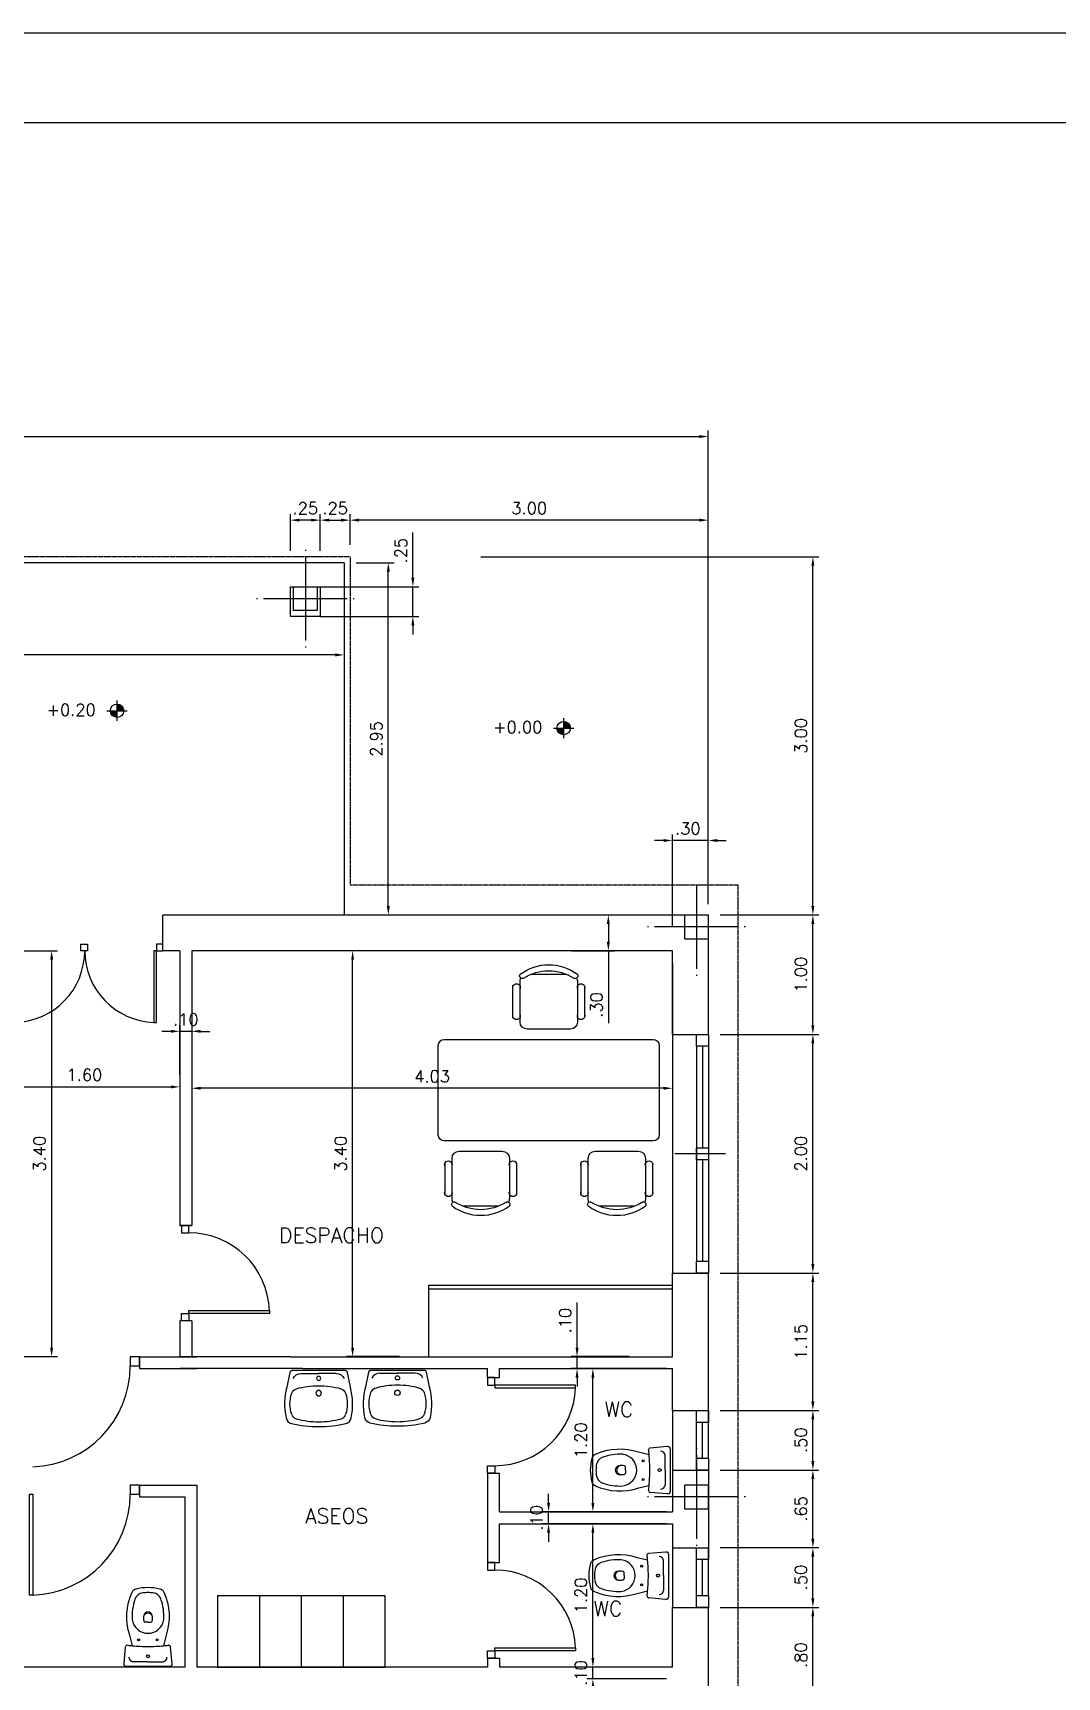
# Model space of a CAD drawing. Header units: millimetres. Extents: x -4290 to 40260, y -10034 to 21466.
# Drawn here: x 9408 to 17985, y 7693 to 21466 of the extents above; entities that cross this region are included whole.
import ezdxf
from ezdxf.enums import TextEntityAlignment as Align

# ---------------------------------------------------------------- set-up
doc = ezdxf.new("R2010")
doc.units = ezdxf.units.MM
for name, pattern in [('CYPELINEA', [0]), ('PUNTOS', [0.25, 0, -0.25]), ('TRAZOS', [19.05, 12.7, -6.35])]:
    doc.linetypes.add(name, pattern=pattern)
for name, color, linetype in [('015', 1, 'Continuous'), ('07', 6, 'Continuous'), ('CARPINTERIA', 1, 'Continuous'), ('COTAS', 6, 'Continuous'), ('CUBIERTA', 7, 'Continuous'), ('MOBI', 2, 'Continuous'), ('PILAR_EJES', 1, 'CYPELINEA'), ('PILAR_RECT', 2, 'CYPELINEA'), ('SANITARIOS', 1, 'Continuous'), ('TABIQUERIA', 4, 'Continuous'), ('TEXTOS', 2, 'Continuous')]:
    doc.layers.add(name, color=color, linetype=linetype)
doc.styles.add('NGG', font='romans.shx')
doc.styles.add('ROMANS', font='romans.shx')
doc.dimstyles.new('50', dxfattribs={"dimscale": 50, "dimtxt": 2, "dimasz": 1.5, "dimexe": 1, "dimexo": 2, "dimgap": 1, "dimtad": 1, "dimlfac": 0.001, "dimzin": 4, "dimdsep": 46, "dimtxsty": 'ROMANS', "dimcen": 2.5, "dimclrd": 1, "dimclre": 1, "dimclrt": 2, "dimadec": 0, "dimazin": 0, "dimtfac": 1, "dimtmove": 0, "dimatfit": 3, "dimfxl": 1, "dimtolj": 1, "dimtzin": 12, "dimarcsym": 0})

# ---------------------------------------------------------------- blocks, each defined once
blk = doc.blocks.new('*D34')
at = {"layer": 'COTAS', "color": 1, "lineweight": -2}
for p, q in [((15164, 8277), (15990, 8277)), ((15940, 7552), (15940, 8202)), ((15164, 7477), (15990, 7477))]:
    blk.add_line(p, q, dxfattribs=at)
at = {"layer": 'COTAS', "color": 1}
for points in [[(15927, 8202), (15952, 8202), (15940, 8277)], [(15927, 7552), (15952, 7552), (15940, 7477)]]:
    blk.add_solid(points, dxfattribs=at)
at = {"layer": 'Defpoints', "color": 0}
for p in [(15064, 8277), (15940, 8277), (15064, 7477)]:
    blk.add_point(p, dxfattribs=at)
at = {"layer": 'COTAS', "color": 2, "insert": (15840, 7877), "char_height": 100, "attachment_point": 5, "rotation": 90, "style": 'ROMANS'}
blk.add_mtext('\\A1;.80', dxfattribs=at)
blk = doc.blocks.new('*D35')
at = {"layer": 'COTAS', "color": 1, "lineweight": -2}
for p, q in [((15164, 8777), (15990, 8777)), ((15940, 8352), (15940, 8702)), ((15164, 8277), (15990, 8277))]:
    blk.add_line(p, q, dxfattribs=at)
at = {"layer": 'COTAS', "color": 1}
for points in [[(15927, 8702), (15952, 8702), (15940, 8777)], [(15927, 8352), (15952, 8352), (15940, 8277)]]:
    blk.add_solid(points, dxfattribs=at)
at = {"layer": 'Defpoints', "color": 0}
for p in [(15064, 8777), (15940, 8777), (15064, 8277)]:
    blk.add_point(p, dxfattribs=at)
at = {"layer": 'COTAS', "color": 2, "insert": (15840, 8527), "char_height": 100, "attachment_point": 5, "rotation": 90, "style": 'ROMANS'}
blk.add_mtext('\\A1;.50', dxfattribs=at)
blk = doc.blocks.new('*D36')
at = {"layer": 'COTAS', "color": 1, "lineweight": -2}
for p, q in [((15164, 9427), (15990, 9427)), ((15940, 8852), (15940, 9352)), ((15164, 8777), (15990, 8777))]:
    blk.add_line(p, q, dxfattribs=at)
at = {"layer": 'COTAS', "color": 1}
for points in [[(15927, 9352), (15952, 9352), (15940, 9427)], [(15927, 8852), (15952, 8852), (15940, 8777)]]:
    blk.add_solid(points, dxfattribs=at)
at = {"layer": 'Defpoints', "color": 0}
for p in [(15064, 9427), (15940, 9427), (15064, 8777)]:
    blk.add_point(p, dxfattribs=at)
at = {"layer": 'COTAS', "color": 2, "insert": (15840, 9102), "char_height": 100, "attachment_point": 5, "rotation": 90, "style": 'ROMANS'}
blk.add_mtext('\\A1;.65', dxfattribs=at)
blk = doc.blocks.new('*D37')
at = {"layer": 'COTAS', "color": 1, "lineweight": -2}
for p, q in [((15164, 9927), (15990, 9927)), ((15940, 9502), (15940, 9852)), ((15164, 9427), (15990, 9427))]:
    blk.add_line(p, q, dxfattribs=at)
at = {"layer": 'COTAS', "color": 1}
for points in [[(15927, 9852), (15952, 9852), (15940, 9927)], [(15927, 9502), (15952, 9502), (15940, 9427)]]:
    blk.add_solid(points, dxfattribs=at)
at = {"layer": 'Defpoints', "color": 0}
for p in [(15064, 9927), (15940, 9927), (15064, 9427)]:
    blk.add_point(p, dxfattribs=at)
at = {"layer": 'COTAS', "color": 2, "insert": (15840, 9677), "char_height": 100, "attachment_point": 5, "rotation": 90, "style": 'ROMANS'}
blk.add_mtext('\\A1;.50', dxfattribs=at)
blk = doc.blocks.new('*D38')
at = {"layer": 'COTAS', "color": 1, "lineweight": -2}
for p, q in [((15164, 11077), (15990, 11077)), ((15940, 10002), (15940, 11002)), ((15164, 9927), (15990, 9927))]:
    blk.add_line(p, q, dxfattribs=at)
at = {"layer": 'COTAS', "color": 1}
for points in [[(15927, 11002), (15952, 11002), (15940, 11077)], [(15927, 10002), (15952, 10002), (15940, 9927)]]:
    blk.add_solid(points, dxfattribs=at)
at = {"layer": 'Defpoints', "color": 0}
for p in [(15064, 11077), (15940, 11077), (15064, 9927)]:
    blk.add_point(p, dxfattribs=at)
at = {"layer": 'COTAS', "color": 2, "insert": (15840, 10502), "char_height": 100, "attachment_point": 5, "rotation": 90, "style": 'ROMANS'}
blk.add_mtext('\\A1;1.15', dxfattribs=at)
blk = doc.blocks.new('*D39')
at = {"layer": 'COTAS', "color": 1, "lineweight": -2}
for p, q in [((15164, 13077), (15990, 13077)), ((15940, 11152), (15940, 13002)), ((15164, 11077), (15990, 11077))]:
    blk.add_line(p, q, dxfattribs=at)
at = {"layer": 'COTAS', "color": 1}
for points in [[(15927, 13002), (15952, 13002), (15940, 13077)], [(15927, 11152), (15952, 11152), (15940, 11077)]]:
    blk.add_solid(points, dxfattribs=at)
at = {"layer": 'Defpoints', "color": 0}
for p in [(15064, 13077), (15940, 13077), (15064, 11077)]:
    blk.add_point(p, dxfattribs=at)
at = {"layer": 'COTAS', "color": 2, "insert": (15840, 12077), "char_height": 100, "attachment_point": 5, "rotation": 90, "style": 'ROMANS'}
blk.add_mtext('\\A1;2.00', dxfattribs=at)
blk = doc.blocks.new('*D44')
at = {"layer": 'COTAS', "color": 1, "lineweight": -2}
for p, q in [((13919, 14077), (14277, 14077)), ((14227, 14002), (14227, 13852)), ((13919, 13777), (14277, 13777)), ((14227, 13777), (14227, 13171))]:
    blk.add_line(p, q, dxfattribs=at)
at = {"layer": 'COTAS', "color": 1}
for points in [[(14214, 14002), (14239, 14002), (14227, 14077)], [(14214, 13852), (14239, 13852), (14227, 13777)]]:
    blk.add_solid(points, dxfattribs=at)
at = {"layer": 'Defpoints', "color": 0}
for p in [(13819, 14077), (14227, 14077), (13819, 13777)]:
    blk.add_point(p, dxfattribs=at)
at = {"layer": 'COTAS', "color": 2, "insert": (14127, 13323), "char_height": 100, "attachment_point": 5, "rotation": 90, "style": 'ROMANS'}
blk.add_mtext('\\A1;.30', dxfattribs=at)
blk = doc.blocks.new('*D65')
at = {"layer": 'COTAS', "color": 1, "lineweight": -2}
for p, q in [((14097, 7852), (14097, 7927)), ((14714, 7777), (14047, 7777)), ((14097, 7677), (14097, 7777)), ((14714, 7677), (14047, 7677)), ((14097, 7602), (14097, 7527))]:
    blk.add_line(p, q, dxfattribs=at)
at = {"layer": 'COTAS', "color": 1}
for points in [[(14085, 7852), (14110, 7852), (14097, 7777)], [(14085, 7602), (14110, 7602), (14097, 7677)]]:
    blk.add_solid(points, dxfattribs=at)
at = {"layer": 'Defpoints', "color": 0}
for p in [(14097, 7777), (14814, 7777), (14814, 7677)]:
    blk.add_point(p, dxfattribs=at)
at = {"layer": 'COTAS', "color": 2, "insert": (13997, 7727), "char_height": 100, "attachment_point": 5, "rotation": 90, "style": 'ROMANS'}
blk.add_mtext('\\A1;.10', dxfattribs=at)
blk = doc.blocks.new('*D66')
at = {"layer": 'COTAS', "color": 1, "lineweight": -2}
for p, q in [((14714, 8977), (14047, 8977)), ((14097, 7852), (14097, 8902)), ((14714, 7777), (14047, 7777))]:
    blk.add_line(p, q, dxfattribs=at)
at = {"layer": 'COTAS', "color": 1}
for points in [[(14085, 8902), (14110, 8902), (14097, 8977)], [(14085, 7852), (14110, 7852), (14097, 7777)]]:
    blk.add_solid(points, dxfattribs=at)
at = {"layer": 'Defpoints', "color": 0}
for p in [(14097, 8977), (14814, 8977), (14814, 7777)]:
    blk.add_point(p, dxfattribs=at)
at = {"layer": 'COTAS', "color": 2, "insert": (13997, 8377), "char_height": 100, "attachment_point": 5, "rotation": 90, "style": 'ROMANS'}
blk.add_mtext('\\A1;1.20', dxfattribs=at)
blk = doc.blocks.new('*D67')
at = {"layer": 'COTAS', "color": 1, "lineweight": -2}
for p, q in [((13726, 9152), (13726, 9227)), ((14714, 9077), (13676, 9077)), ((14714, 8977), (13676, 8977)), ((13726, 8977), (13726, 9077)), ((13726, 8902), (13726, 8827))]:
    blk.add_line(p, q, dxfattribs=at)
at = {"layer": 'COTAS', "color": 1}
for points in [[(13714, 9152), (13739, 9152), (13726, 9077)], [(13714, 8902), (13739, 8902), (13726, 8977)]]:
    blk.add_solid(points, dxfattribs=at)
at = {"layer": 'Defpoints', "color": 0}
for p in [(13726, 9077), (14814, 9077), (14814, 8977)]:
    blk.add_point(p, dxfattribs=at)
at = {"layer": 'COTAS', "color": 2, "insert": (13626, 9027), "char_height": 100, "attachment_point": 5, "rotation": 90, "style": 'ROMANS'}
blk.add_mtext('\\A1;.10', dxfattribs=at)
blk = doc.blocks.new('*D68')
at = {"layer": 'COTAS', "color": 1, "lineweight": -2}
for p, q in [((14714, 10277), (14047, 10277)), ((14097, 9152), (14097, 10202)), ((14714, 9077), (14047, 9077))]:
    blk.add_line(p, q, dxfattribs=at)
at = {"layer": 'COTAS', "color": 1}
for points in [[(14085, 10202), (14110, 10202), (14097, 10277)], [(14085, 9152), (14110, 9152), (14097, 9077)]]:
    blk.add_solid(points, dxfattribs=at)
at = {"layer": 'Defpoints', "color": 0}
for p in [(14097, 10277), (14814, 10277), (14814, 9077)]:
    blk.add_point(p, dxfattribs=at)
at = {"layer": 'COTAS', "color": 2, "insert": (13997, 9677), "char_height": 100, "attachment_point": 5, "rotation": 90, "style": 'ROMANS'}
blk.add_mtext('\\A1;1.20', dxfattribs=at)
blk = doc.blocks.new('*D69')
at = {"layer": 'COTAS', "color": 1, "lineweight": -2}
for p, q in [((13965, 10452), (13965, 10831)), ((14401, 10377), (13915, 10377)), ((13965, 10277), (13965, 10377)), ((14354, 10277), (13915, 10277)), ((13965, 10202), (13965, 10127))]:
    blk.add_line(p, q, dxfattribs=at)
at = {"layer": 'COTAS', "color": 1}
for points in [[(13952, 10452), (13977, 10452), (13965, 10377)], [(13952, 10202), (13977, 10202), (13965, 10277)]]:
    blk.add_solid(points, dxfattribs=at)
at = {"layer": 'Defpoints', "color": 0}
for p in [(13965, 10377), (14501, 10377), (14454, 10277)]:
    blk.add_point(p, dxfattribs=at)
at = {"layer": 'COTAS', "color": 2, "insert": (13865, 10679), "char_height": 100, "attachment_point": 5, "rotation": 90, "style": 'ROMANS'}
blk.add_mtext('\\A1;.10', dxfattribs=at)
blk = doc.blocks.new('*D70')
at = {"layer": 'COTAS', "color": 1, "lineweight": -2}
for p, q in [((12619, 13777), (12035, 13777)), ((12085, 10452), (12085, 13702)), ((12478, 10377), (12035, 10377))]:
    blk.add_line(p, q, dxfattribs=at)
at = {"layer": 'COTAS', "color": 1}
for points in [[(12073, 13702), (12098, 13702), (12085, 13777)], [(12073, 10452), (12098, 10452), (12085, 10377)]]:
    blk.add_solid(points, dxfattribs=at)
at = {"layer": 'Defpoints', "color": 0}
for p in [(12085, 13777), (12719, 13777), (12578, 10377)]:
    blk.add_point(p, dxfattribs=at)
at = {"layer": 'COTAS', "color": 2, "insert": (11985, 12077), "char_height": 100, "attachment_point": 5, "rotation": 90, "style": 'ROMANS'}
blk.add_mtext('\\A1;3.40', dxfattribs=at)
blk = doc.blocks.new('*D84')
at = {"layer": 'COTAS', "color": 1, "lineweight": -2}
for p, q in [((14764, 13977), (14764, 14751)), ((15064, 14168), (15064, 14751)), ((14689, 14701), (14614, 14701)), ((15064, 14701), (14764, 14701)), ((15139, 14701), (15214, 14701))]:
    blk.add_line(p, q, dxfattribs=at)
at = {"layer": 'COTAS', "color": 1}
for points in [[(14689, 14713), (14689, 14688), (14764, 14701)], [(15139, 14713), (15139, 14688), (15064, 14701)]]:
    blk.add_solid(points, dxfattribs=at)
at = {"layer": 'Defpoints', "color": 0}
for p in [(14764, 14701), (15064, 14068), (14764, 13877)]:
    blk.add_point(p, dxfattribs=at)
at = {"layer": 'COTAS', "color": 2, "insert": (14893, 14801), "char_height": 100, "attachment_point": 5, "style": 'ROMANS'}
blk.add_mtext('\\A1;.30', dxfattribs=at)
blk = doc.blocks.new('*D85')
at = {"layer": 'COTAS', "color": 1, "lineweight": -2}
for p, q in [((10738, 13577), (10738, 13052)), ((10563, 13102), (10488, 13102)), ((10638, 12737), (10638, 13152)), ((10738, 13102), (10638, 13102)), ((10813, 13102), (10888, 13102))]:
    blk.add_line(p, q, dxfattribs=at)
at = {"layer": 'COTAS', "color": 1}
for points in [[(10563, 13115), (10563, 13090), (10638, 13102)], [(10813, 13115), (10813, 13090), (10738, 13102)]]:
    blk.add_solid(points, dxfattribs=at)
at = {"layer": 'Defpoints', "color": 0}
for p in [(10738, 13677), (10638, 13102), (10638, 12637)]:
    blk.add_point(p, dxfattribs=at)
at = {"layer": 'COTAS', "color": 2, "insert": (10688, 13202), "char_height": 100, "attachment_point": 5, "style": 'ROMANS'}
blk.add_mtext('\\A1;.10', dxfattribs=at)
blk = doc.blocks.new('*D86')
at = {"layer": 'COTAS', "color": 1, "lineweight": -2}
for p, q in [((14764, 13677), (14764, 12575)), ((10738, 13577), (10738, 12575)), ((14689, 12625), (10813, 12625))]:
    blk.add_line(p, q, dxfattribs=at)
at = {"layer": 'COTAS', "color": 1}
for points in [[(10813, 12638), (10813, 12613), (10738, 12625)], [(14689, 12638), (14689, 12613), (14764, 12625)]]:
    blk.add_solid(points, dxfattribs=at)
at = {"layer": 'Defpoints', "color": 0}
for p in [(14764, 13777), (10738, 13677), (10738, 12625)]:
    blk.add_point(p, dxfattribs=at)
at = {"layer": 'COTAS', "color": 2, "insert": (12751, 12725), "char_height": 100, "attachment_point": 5, "style": 'ROMANS'}
blk.add_mtext('\\A1;4.03', dxfattribs=at)
blk = doc.blocks.new('*D91')
at = {"layer": 'COTAS', "color": 1, "lineweight": -2}
for p, q in [((12064, 17177), (12064, 17434)), ((14989, 17384), (12139, 17384)), ((15064, 17127), (15064, 17434))]:
    blk.add_line(p, q, dxfattribs=at)
at = {"layer": 'COTAS', "color": 1}
for points in [[(12139, 17397), (12139, 17372), (12064, 17384)], [(14989, 17397), (14989, 17372), (15064, 17384)]]:
    blk.add_solid(points, dxfattribs=at)
at = {"layer": 'Defpoints', "color": 0}
for p in [(12064, 17384), (12064, 17077), (15064, 17027)]:
    blk.add_point(p, dxfattribs=at)
at = {"layer": 'COTAS', "color": 2, "insert": (13564, 17484), "char_height": 100, "attachment_point": 5, "style": 'ROMANS'}
blk.add_mtext('\\A1;3.00', dxfattribs=at)
blk = doc.blocks.new('*D92')
at = {"layer": 'COTAS', "color": 1, "lineweight": -2}
for p, q in [((11564, 17127), (11564, 17434)), ((11739, 17384), (11639, 17384)), ((11814, 17127), (11814, 17434))]:
    blk.add_line(p, q, dxfattribs=at)
at = {"layer": 'COTAS', "color": 1}
for points in [[(11639, 17397), (11639, 17372), (11564, 17384)], [(11739, 17397), (11739, 17372), (11814, 17384)]]:
    blk.add_solid(points, dxfattribs=at)
at = {"layer": 'Defpoints', "color": 0}
for p in [(11564, 17384), (11564, 17027), (11814, 17027)]:
    blk.add_point(p, dxfattribs=at)
at = {"layer": 'COTAS', "color": 2, "insert": (11689, 17484), "char_height": 100, "attachment_point": 5, "style": 'ROMANS'}
blk.add_mtext('\\A1;.25', dxfattribs=at)
blk = doc.blocks.new('012114')
for p, q in [((0, -0.041), (-0.126, -0.041)), ((0, -0.041), (0.126, -0.041)), ((0, -0.372), (-0.025, -0.372)), ((0, -0.372), (0.025, -0.372))]:
    blk.add_line(p, q)
blk.add_lwpolyline([(0.17, -0.179, 0.006856), (0.131, -0.175), (0.152, -0.264, -0.190618), (0.133, -0.625, -0.225225), (0.1, -0.652, -0.063558), (0, -0.665, -0.063558), (-0.1, -0.652, -0.225225), (-0.133, -0.625, -0.190618), (-0.152, -0.264), (-0.131, -0.175, 0.006856), (-0.17, -0.179, -0.425204), (-0.187, -0.165), (-0.2, -0.024, -0.440217), (-0.179, 0), (0, 0), (0.179, 0, -0.440217), (0.2, -0.024), (0.187, -0.165)], format="xyb")
for centre, radius in [((0, -0.087), 0.0125), ((-0.078, -0.225), 0.008), ((0.078, -0.225), 0.008)]:
    blk.add_circle(centre, radius)
for centre, radius, start, end in [((-0.122, -0.078), 0.0372, 96.0407, 181.7016), ((0.122, -0.078), 0.0372, 358.2984, 83.9593), ((0, -1.582), 1.413, 90, 95.3323), ((0, -1.582), 1.413, 84.6677, 90), ((0.172, -0.164), 0.015, 263.0963, 355.2379), ((0.314, -0.419), 0.447, 176.9791, 198.8669), ((0, -0.412), 0.133, 6.8934, 173.1066), ((0.087, -0.406), 0.125, 168.5881, 191.4119), ((-0.025, -0.382), 0.01, 90, 180), ((0.025, -0.382), 0.01, 0, 90), ((-0.087, -0.406), 0.125, 348.5881, 11.4119), ((-0.314, -0.419), 0.447, 341.1331, 3.0209), ((0, -0.408), 0.0386, 195.7788, 344.2212), ((0, -0.422), 0.0366, 195.2314, 344.7686), ((-0.033, -0.538), 0.08, 198.8669, 263.0722), ((0, -0.268), 0.352, 263.0722, 270), ((0, -0.268), 0.352, 270, 276.9278), ((0.033, -0.538), 0.08, 276.9278, 341.1331)]:
    blk.add_arc(centre, radius, start, end)
blk = doc.blocks.new('012102')
for p in [(-0.148, -0.025), (0.148, -0.025)]:
    blk.add_line(p, (0, -0.025))
blk.add_lwpolyline([(0.221, 0, -0.356176), (0.241, -0.016), (0.266, -0.14, -0.119815), (0.273, -0.396, -0.294219), (0.228, -0.444, -0.064372), (0, -0.47, -0.064372), (-0.228, -0.444, -0.294219), (-0.273, -0.396, -0.119815), (-0.266, -0.14), (-0.241, -0.016, -0.356176), (-0.221, 0), (0, 0)], format="xyb", close=True)
at = {"linetype": 'PUNTOS'}
for centre in [(-0.1, -0.065), (0.1, -0.065)]:
    blk.add_circle(centre, 0.015, dxfattribs=at)
for centre, radius in [((0, -0.065), 0.0175), ((0, -0.19), 0.023)]:
    blk.add_circle(centre, radius)
for centre, radius, start, end in [((-0.151, -0.092), 0.067, 87.0352, 159.0483), ((-0.007, -0.761), 0.634, 89.3416, 106.3491), ((0.007, -0.761), 0.634, 73.6509, 90.6584), ((0.151, -0.092), 0.067, 20.9517, 92.9648), ((0.04, -0.279), 0.28, 161.6517, 198.3483), ((-0.169, -0.21), 0.06, 106.3491, 161.6517), ((0.169, -0.21), 0.06, 18.3483, 73.6509), ((-0.04, -0.279), 0.28, 341.6517, 18.3483), ((-0.169, -0.349), 0.06, 198.3483, 253.6509), ((-0.007, 0.202), 0.634, 253.6509, 270.6584), ((0.007, 0.202), 0.634, 269.3416, 286.3491), ((0.169, -0.349), 0.06, 286.3491, 341.6517)]:
    blk.add_arc(centre, radius, start, end)
blk = doc.blocks.new('*D93')
at = {"layer": 'COTAS', "color": 1, "lineweight": -2}
for p, q in [((13159, 17077), (15990, 17077)), ((15940, 14152), (15940, 17002)), ((15164, 14077), (15990, 14077))]:
    blk.add_line(p, q, dxfattribs=at)
at = {"layer": 'COTAS', "color": 1}
for points in [[(15927, 17002), (15952, 17002), (15940, 17077)], [(15927, 14152), (15952, 14152), (15940, 14077)]]:
    blk.add_solid(points, dxfattribs=at)
at = {"layer": 'Defpoints', "color": 0}
for p in [(13059, 17077), (15940, 17077), (15064, 14077)]:
    blk.add_point(p, dxfattribs=at)
at = {"layer": 'COTAS', "color": 2, "insert": (15840, 15577), "char_height": 100, "attachment_point": 5, "rotation": 90, "style": 'ROMANS'}
blk.add_mtext('\\A1;3.00', dxfattribs=at)
blk = doc.blocks.new('*D94')
at = {"layer": 'COTAS', "color": 1, "lineweight": -2}
for p, q in [((12590, 16902), (12590, 17281)), ((11814, 16827), (12640, 16827)), ((12590, 16577), (12590, 16827)), ((11814, 16577), (12640, 16577)), ((12590, 16502), (12590, 16427))]:
    blk.add_line(p, q, dxfattribs=at)
at = {"layer": 'COTAS', "color": 1}
for points in [[(12577, 16902), (12602, 16902), (12590, 16827)], [(12577, 16502), (12602, 16502), (12590, 16577)]]:
    blk.add_solid(points, dxfattribs=at)
at = {"layer": 'Defpoints', "color": 0}
for p in [(11714, 16827), (12590, 16827), (11714, 16577)]:
    blk.add_point(p, dxfattribs=at)
at = {"layer": 'COTAS', "color": 2, "insert": (12490, 17129), "char_height": 100, "attachment_point": 5, "rotation": 90, "style": 'ROMANS'}
blk.add_mtext('\\A1;.25', dxfattribs=at)
blk = doc.blocks.new('*D97')
at = {"layer": 'COTAS', "color": 1}
for p, q in [((15164, 14077), (15990, 14077)), ((15940, 13152), (15940, 14002))]:
    blk.add_line(p, q, dxfattribs=at)
for points in [[(15927, 14002), (15952, 14002), (15940, 14077)], [(15927, 13152), (15952, 13152), (15940, 13077)]]:
    blk.add_solid(points, dxfattribs=at)
at = {"layer": 'Defpoints', "color": 0}
for p in [(15064, 14077), (15940, 14077), (15064, 13077)]:
    blk.add_point(p, dxfattribs=at)
at = {"layer": 'COTAS', "color": 2, "insert": (15840, 13577), "char_height": 100, "attachment_point": 5, "rotation": 90, "style": 'ROMANS'}
blk.add_mtext('\\A1;1.00', dxfattribs=at)
blk = doc.blocks.new('*D98')
at = {"layer": 'COTAS', "color": 1, "lineweight": -2}
for p, q in [((2814, 16927), (2814, 18135)), ((2889, 18085), (14989, 18085)), ((15064, 14177), (15064, 18135))]:
    blk.add_line(p, q, dxfattribs=at)
at = {"layer": 'COTAS', "color": 1}
for points in [[(2889, 18097), (2889, 18072), (2814, 18085)], [(14989, 18097), (14989, 18072), (15064, 18085)]]:
    blk.add_solid(points, dxfattribs=at)
at = {"layer": 'Defpoints', "color": 0}
for p in [(15064, 18085), (2814, 16827), (15064, 14077)]:
    blk.add_point(p, dxfattribs=at)
at = {"layer": 'COTAS', "color": 2, "insert": (8939, 18185), "char_height": 100, "attachment_point": 5, "style": 'ROMANS'}
blk.add_mtext('\\A1;12.25', dxfattribs=at)
blk = doc.blocks.new('*D99')
at = {"layer": 'COTAS', "color": 1}
for p, q in [((10638, 13577), (10638, 12587)), ((9114, 12637), (10563, 12637))]:
    blk.add_line(p, q, dxfattribs=at)
for points in [[(9114, 12649), (9114, 12624), (9039, 12637)], [(10563, 12649), (10563, 12624), (10638, 12637)]]:
    blk.add_solid(points, dxfattribs=at)
at = {"layer": 'Defpoints', "color": 0}
for p in [(9039, 13777), (10638, 13677), (10638, 12637)]:
    blk.add_point(p, dxfattribs=at)
at = {"layer": 'COTAS', "color": 2, "insert": (9839, 12737), "char_height": 100, "attachment_point": 5, "style": 'ROMANS'}
blk.add_mtext('\\A1;1.60', dxfattribs=at)
blk = doc.blocks.new('*D100')
at = {"layer": 'COTAS', "color": 1, "lineweight": -2}
for p, q in [((12114, 17027), (12434, 17027)), ((12384, 14152), (12384, 16952)), ((12114, 14077), (12434, 14077))]:
    blk.add_line(p, q, dxfattribs=at)
at = {"layer": 'COTAS', "color": 1}
for points in [[(12372, 16952), (12397, 16952), (12384, 17027)], [(12372, 14152), (12397, 14152), (12384, 14077)]]:
    blk.add_solid(points, dxfattribs=at)
at = {"layer": 'Defpoints', "color": 0}
for p in [(12014, 17027), (12384, 17027), (12014, 14077)]:
    blk.add_point(p, dxfattribs=at)
at = {"layer": 'COTAS', "color": 2, "insert": (12284, 15552), "char_height": 100, "attachment_point": 5, "rotation": 90, "style": 'ROMANS'}
blk.add_mtext('\\A1;2.95', dxfattribs=at)
blk = doc.blocks.new('*D101')
at = {"layer": 'COTAS', "color": 1, "lineweight": -2}
for p, q in [((12014, 16927), (12014, 16205)), ((6314, 16727), (6314, 16205)), ((11939, 16255), (6389, 16255))]:
    blk.add_line(p, q, dxfattribs=at)
at = {"layer": 'COTAS', "color": 1}
for points in [[(6389, 16268), (6389, 16243), (6314, 16255)], [(11939, 16268), (11939, 16243), (12014, 16255)]]:
    blk.add_solid(points, dxfattribs=at)
at = {"layer": 'Defpoints', "color": 0}
for p in [(12014, 17027), (6314, 16827), (6314, 16255)]:
    blk.add_point(p, dxfattribs=at)
at = {"layer": 'COTAS', "color": 2, "insert": (9164, 16355), "char_height": 100, "attachment_point": 5, "style": 'ROMANS'}
blk.add_mtext('\\A1;5.70', dxfattribs=at)
blk = doc.blocks.new('M3S')
at = {"color": 2}
for p, q in [((14.9, -8), (-14.9, -8)), ((-30.1, -43.8), (-30.1, -18.2)), ((-24, -14), (-24, -48)), ((24, -48), (24, -14)), ((30, -43.8), (30, -18.2)), ((-18, -54), (18, -54)), ((-81, -162.2), (-81, -196.2)), ((-39, -156.2), (-75, -156.2)), ((-33, -196.2), (-33, -162.2)), ((33, -162.2), (33, -196.2)), ((75, -156.2), (39, -156.2)), ((81, -196.2), (81, -162.2)), ((-87, -166.5), (-87, -192)), ((-26.9, -166.5), (-26.9, -192)), ((27, -166.5), (27, -192)), ((87.1, -166.5), (87.1, -192)), ((-71.9, -202.2), (-42.1, -202.2)), ((42.1, -202.2), (71.9, -202.2))]:
    blk.add_line(p, q, dxfattribs=at)
for centre, radius, start, end in [((0, -40), 40, 53.1301, 126.8699), ((-22.2, -9.3), 2.19, 143.3099, 302.0274), ((-18, -14), 6, 152.4156, 180), ((0, -44.4), 39.3, 57.5758, 122.4242), ((22.2, -9.3), 2.19, 237.9726, 36.6901), ((18, -14), 6, 0, 27.5844), ((-27.1, -19.1), 3.12, 343.7398, 196.2602), ((27, -19.1), 3.12, 343.7398, 196.2602), ((-27.1, -42.9), 3.12, 163.7398, 16.2602), ((-18, -48), 6, 180, 270), ((18, -48), 6, 270, 360), ((27, -42.9), 3.12, 163.7398, 16.2602), ((-84, -167.4), 3.12, 343.7398, 196.2602), ((-75, -162.2), 6, 90, 180), ((-39, -162.2), 6, 0, 90), ((-29.9, -167.4), 3.12, 343.7398, 196.2602), ((30, -167.4), 3.12, 343.7398, 196.2602), ((39, -162.2), 6, 90, 180), ((75, -162.2), 6, 0, 90), ((84.1, -167.4), 3.12, 343.7398, 196.2602), ((-84, -191.1), 3.12, 163.7398, 16.2602), ((-29.9, -191.1), 3.12, 163.7398, 16.2602), ((30, -191.1), 3.12, 163.7398, 16.2602), ((84.1, -191.1), 3.12, 163.7398, 16.2602), ((-79.2, -200.9), 2.19, 57.9726, 216.6901), ((-75, -196.2), 6, 180, 207.5844), ((-57, -170.2), 40, 233.1301, 306.8699), ((-57, -165.9), 39.3, 237.5758, 302.4242), ((-34.7, -200.9), 2.19, 323.3099, 122.0274), ((-39, -196.2), 6, 332.4156, 0), ((34.7, -200.9), 2.19, 57.9726, 216.6901), ((39, -196.2), 6, 180, 207.5844), ((57, -170.2), 40, 233.1301, 306.8699), ((57, -165.9), 39.3, 237.5758, 302.4242), ((79.2, -200.9), 2.19, 323.3099, 122.0274), ((75, -196.2), 6, 332.4156, 0)]:
    blk.add_arc(centre, radius, start, end, dxfattribs=at)
at = {"layer": 'MOBI', "color": 2}
for p, q in [((-92.5, -67.6), (-92.5, -142.6)), ((87.5, -62.6), (-87.5, -62.6)), ((92.5, -142.6), (92.5, -67.6)), ((-87.5, -147.6), (87.5, -147.6))]:
    blk.add_line(p, q, dxfattribs=at)
for centre, start, end in [((-87.5, -67.6), 90, 180), ((87.5, -67.6), 0, 90), ((-87.5, -142.6), 180, 270), ((87.5, -142.6), 270, 0)]:
    blk.add_arc(centre, 5, start, end, dxfattribs=at)
blk = doc.blocks.new('*D115')
at = {"layer": 'COTAS', "color": 1, "lineweight": -2}
for p, q in [((11814, 17127), (11814, 17434)), ((11889, 17384), (11989, 17384)), ((12064, 17177), (12064, 17434))]:
    blk.add_line(p, q, dxfattribs=at)
at = {"layer": 'COTAS', "color": 1}
for points in [[(11889, 17397), (11889, 17372), (11814, 17384)], [(11989, 17397), (11989, 17372), (12064, 17384)]]:
    blk.add_solid(points, dxfattribs=at)
at = {"layer": 'Defpoints', "color": 0}
for p in [(12064, 17384), (11814, 17027), (12064, 17077)]:
    blk.add_point(p, dxfattribs=at)
at = {"layer": 'COTAS', "color": 2, "insert": (11939, 17484), "char_height": 100, "attachment_point": 5, "style": 'ROMANS'}
blk.add_mtext('\\A1;.25', dxfattribs=at)
blk = doc.blocks.new('*D131')
at = {"layer": 'COTAS', "color": 1, "lineweight": -2}
for p, q in [((9139, 13777), (9614, 13777)), ((9564, 13702), (9564, 10452)), ((9139, 10377), (9614, 10377))]:
    blk.add_line(p, q, dxfattribs=at)
at = {"layer": 'COTAS', "color": 1}
for points in [[(9552, 13702), (9577, 13702), (9564, 13777)], [(9552, 10452), (9577, 10452), (9564, 10377)]]:
    blk.add_solid(points, dxfattribs=at)
at = {"layer": 'Defpoints', "color": 0}
for p in [(9039, 13777), (9039, 10377), (9564, 10377)]:
    blk.add_point(p, dxfattribs=at)
at = {"layer": 'COTAS', "color": 2, "insert": (9464, 12077), "char_height": 100, "attachment_point": 5, "rotation": 90, "style": 'ROMANS'}
blk.add_mtext('\\A1;3.40', dxfattribs=at)
blk = doc.blocks.new('A2h')
at = {"layer": '015'}
blk.add_lwpolyline([(-594, 0), (-594, 420), (0, 420), (0, 0)], close=True, dxfattribs=at)
at = {"layer": '07'}
blk.add_lwpolyline([(-569, 10), (-569, 410), (-10, 410), (-10, 10)], close=True, dxfattribs=at)

msp = doc.modelspace()

# ---------------------------------------------------------------- hatches: boundary and pattern name
at = {"layer": 'COTAS'}
h = msp.add_hatch(color=256, dxfattribs=at)
h.paths.add_polyline_path([(10056.267, 15787.848), (10112.517, 15787.848), (10112.517, 15731.598, -0.414213562)])
h.paths.add_polyline_path([(10168.767, 15787.848), (10112.517, 15787.848), (10112.517, 15844.098, -0.414213562)])
h = msp.add_hatch(color=256, dxfattribs=at)
h.paths.add_polyline_path([(13796.614, 15642.192), (13852.864, 15642.192), (13852.864, 15585.942, -0.414213562)])
h.paths.add_polyline_path([(13909.114, 15642.192), (13852.864, 15642.192), (13852.864, 15698.442, -0.414213562)])

# ---------------------------------------------------------------- linework, layer by layer
at = {"layer": 'CARPINTERIA'}
for p, q in [((14764.353, 13076.527), (14764.353, 11076.527)), ((14964.353, 12976.527), (14964.353, 11176.527)), ((15014.353, 12976.527), (15014.353, 12126.527)), ((15064.353, 12976.527), (15064.353, 11176.527)), ((15209.346, 12076.527), (14783.515, 12076.527)), ((15014.353, 12026.527), (15014.353, 11176.527)), ((14764.353, 9926.527), (14764.353, 9426.527)), ((14964.353, 9526.527), (14964.353, 9926.527)), ((15064.353, 9526.527), (15064.353, 9926.527)), ((15014.353, 9526.527), (15014.353, 9826.527)), ((14764.353, 8776.527), (14764.353, 8276.527)), ((14964.353, 8376.527), (14964.353, 8776.527)), ((15064.353, 8376.527), (15064.353, 8776.527)), ((15014.353, 8376.527), (15014.353, 8676.527)), ((10954.663, 8376.527), (10954.663, 7776.527)), ((10954.663, 8376.527), (12354.663, 8376.527)), ((11304.663, 8376.527), (11304.663, 7776.527)), ((11654.663, 8376.527), (11654.663, 7776.527)), ((12004.663, 8376.527), (12004.663, 7776.527)), ((12354.663, 8376.527), (12354.663, 7776.527)), ((10954.663, 7776.527), (12354.663, 7776.527))]:
    msp.add_line(p, q, dxfattribs=at)
for points in [[(9808.663, 13776.527), (9808.663, 13831.79), (9863.926, 13831.79), (9863.926, 13776.527)], [(10441.586, 13776.527), (10420.656, 13776.527), (10420.656, 13176.527), (10441.586, 13176.527)], [(10496.849, 13776.527), (10496.849, 13831.79), (10441.586, 13831.79), (10441.586, 13776.527)], [(15064.353, 13076.527), (15064.353, 12976.527), (14964.353, 12976.527), (14964.353, 13076.527)], [(15064.353, 12126.527), (15064.353, 12026.527), (14964.353, 12026.527), (14964.353, 12126.527)], [(10713.335, 11476.527), (10651.113, 11476.527), (10651.113, 11414.305), (10713.335, 11414.305)], [(15064.353, 11176.527), (15064.353, 11076.527), (14964.353, 11076.527), (14964.353, 11176.527)], [(10713.335, 10738.749), (10713.335, 10762.315), (11388.891, 10762.315), (11388.891, 10738.749)], [(10713.335, 10676.527), (10651.113, 10676.527), (10651.113, 10738.749), (10713.335, 10738.749)], [(10300.303, 10298.749), (10300.303, 10376.527), (10222.525, 10376.527), (10222.525, 10298.749)], [(13276.575, 10201.527), (13214.353, 10201.527), (13214.353, 10139.305), (13276.575, 10139.305)], [(13276.575, 10139.305), (13276.575, 10115.739), (13952.131, 10115.739), (13952.131, 10139.305)], [(14964.353, 9826.527), (14964.353, 9926.527), (15064.353, 9926.527), (15064.353, 9826.527)], [(14964.353, 9426.527), (14964.353, 9526.527), (15064.353, 9526.527), (15064.353, 9426.527)], [(13276.575, 9401.527), (13214.353, 9401.527), (13214.353, 9463.749), (13276.575, 9463.749)], [(10300.303, 9223.749), (10300.303, 9301.527), (10222.525, 9301.527), (10222.525, 9223.749)], [(9378.081, 9223.749), (9407.538, 9223.749), (9407.538, 8379.305), (9378.081, 8379.305)], [(14964.353, 8676.527), (14964.353, 8776.527), (15064.353, 8776.527), (15064.353, 8676.527)], [(13276.575, 8651.527), (13214.353, 8651.527), (13214.353, 8589.305), (13276.575, 8589.305)], [(14964.353, 8276.527), (14964.353, 8376.527), (15064.353, 8376.527), (15064.353, 8276.527)], [(13276.575, 7851.527), (13214.353, 7851.527), (13214.353, 7913.749), (13276.575, 7913.749)], [(13276.575, 7913.749), (13276.575, 7937.315), (13952.131, 7937.315), (13952.131, 7913.749)]]:
    msp.add_lwpolyline(points, close=True, dxfattribs=at)
for centre, radius, start, end in [((9241.586, 13776.527), 600, 271.9990956, 0), ((10441.586, 13776.527), 600, 180, 268.0009044), ((10713.335, 10738.749), 675.556, 1.9990956, 90), ((9378.081, 10298.749), 844.444, 271.9990956, 0), ((13276.575, 10139.305), 675.556, 270, 358.0009044), ((9378.081, 9223.749), 844.444, 271.9990956, 0), ((13276.575, 7913.749), 675.556, 1.9990956, 90)]:
    msp.add_arc(centre, radius, start, end, dxfattribs=at)
at = {"layer": 'COTAS'}
for p, q in [((10112.517, 15703.473), (10112.517, 15872.223)), ((10028.142, 15787.848), (10196.892, 15787.848)), ((13852.864, 15557.817), (13852.864, 15726.567)), ((13768.489, 15642.192), (13937.239, 15642.192))]:
    msp.add_line(p, q, dxfattribs=at)
for centre in [(10112.517, 15787.848), (13852.864, 15642.192)]:
    msp.add_circle(centre, 56.25, dxfattribs=at)
at = {"layer": 'CUBIERTA', "linetype": 'TRAZOS', "ltscale": 0.5}
for p, q in [((12064.353, 17076.527), (2564.353, 17076.527)), ((12064.353, 17076.527), (12064.353, 14326.527)), ((15314.353, 14326.527), (12064.353, 14326.527)), ((15314.353, -673.473), (15314.353, 14326.527))]:
    msp.add_line(p, q, dxfattribs=at)
at = {"layer": 'MOBI'}
for p, q in [((12724.217, 10976.527), (14764.353, 10976.527)), ((12724.217, 10376.527), (12724.217, 10976.527)), ((12724.217, 10946.527), (14764.353, 10946.527))]:
    msp.add_line(p, q, dxfattribs=at)
at = {"layer": 'PILAR_EJES'}
for p, q in [((11689.353, 17136.527), (11689.353, 17126.527)), ((11689.353, 17076.527), (11689.353, 16376.527)), ((11279.353, 16726.527), (11289.353, 16726.527)), ((11339.353, 16726.527), (12039.353, 16726.527)), ((12089.353, 16726.527), (12099.353, 16726.527)), ((11689.353, 16326.527), (11689.353, 16316.527)), ((14964.353, 14326.527), (14964.353, 13626.527)), ((14564.353, 13976.527), (14554.353, 13976.527)), ((15314.353, 13976.527), (14614.353, 13976.527)), ((15374.353, 13976.527), (15364.353, 13976.527)), ((14964.353, 13576.527), (14964.353, 13566.527)), ((14964.353, 9611.527), (14964.353, 9601.527)), ((14964.353, 9551.527), (14964.353, 8851.527)), ((14564.353, 9201.527), (14554.353, 9201.527)), ((15314.353, 9201.527), (14614.353, 9201.527)), ((15374.353, 9201.527), (15364.353, 9201.527)), ((14964.353, 8801.527), (14964.353, 8791.527))]:
    msp.add_line(p, q, dxfattribs=at)
at = {"layer": 'PILAR_RECT'}
for p, q in [((11589.353, 16826.527), (11789.353, 16826.527)), ((11589.353, 16626.527), (11589.353, 16826.527)), ((11789.353, 16826.527), (11789.353, 16626.527)), ((11789.353, 16626.527), (11589.353, 16626.527)), ((14864.353, 14076.527), (14864.353, 13876.527)), ((15064.353, 14076.527), (14864.353, 14076.527)), ((15064.353, 13876.527), (15064.353, 14076.527)), ((14864.353, 13876.527), (15064.353, 13876.527)), ((15064.353, 9301.527), (14864.353, 9301.527)), ((14864.353, 9301.527), (14864.353, 9101.527)), ((15064.353, 9101.527), (15064.353, 9301.527)), ((14864.353, 9101.527), (15064.353, 9101.527))]:
    msp.add_line(p, q, dxfattribs=at)
at = {"layer": 'TABIQUERIA'}
for p, q in [((12014.353, 17026.527), (6339.353, 17026.527)), ((12014.353, 17026.527), (12014.353, 14076.527)), ((15064.353, 14076.527), (10496.849, 14076.527)), ((15064.353, 13076.527), (15064.353, 14076.527)), ((10637.704, 13776.527), (10496.849, 13776.527)), ((10637.704, 13776.527), (10637.704, 11476.527)), ((10737.704, 13776.527), (10737.704, 11476.527)), ((14764.353, 13776.527), (10737.704, 13776.527)), ((14764.353, 13076.527), (14764.353, 13776.527)), ((14764.353, 13076.527), (15064.353, 13076.527)), ((10737.704, 11476.527), (10637.704, 11476.527)), ((10637.704, 11476.527), (10737.704, 11476.527)), ((14764.353, 11076.527), (15064.353, 11076.527)), ((14764.353, 10376.527), (14764.353, 11076.527)), ((15064.353, 9926.527), (15064.353, 11076.527)), ((10737.704, 10676.527), (10637.704, 10676.527)), ((10637.704, 10676.527), (10637.704, 10376.527)), ((10737.704, 10676.527), (10737.704, 10376.527)), ((10300.303, 10376.527), (10780.84, 10376.527)), ((11564.353, 10376.527), (10637.704, 10376.527)), ((11564.353, 10376.527), (14764.353, 10376.527)), ((10300.303, 10276.527), (10780.84, 10276.527)), ((11664.353, 10276.527), (10637.704, 10276.527)), ((11664.353, 10276.527), (13214.353, 10276.527)), ((13214.353, 10201.527), (13214.353, 10276.527)), ((13214.353, 10201.527), (13314.353, 10201.527)), ((13314.353, 10201.527), (13314.353, 10276.527)), ((13314.353, 10276.527), (14764.353, 10276.527)), ((14764.353, 9926.527), (14764.353, 10276.527)), ((14764.353, 9926.527), (15064.353, 9926.527)), ((13214.353, 9401.527), (13314.353, 9401.527)), ((13214.353, 9401.527), (13214.353, 8976.527)), ((13314.353, 9076.527), (13314.353, 9401.527)), ((14764.353, 9426.527), (15064.353, 9426.527)), ((14764.353, 9426.527), (14764.353, 9076.527)), ((15064.353, 9426.527), (15064.353, 8776.527)), ((10300.303, 9301.527), (10780.84, 9301.527)), ((10780.84, 9301.527), (10780.84, 7776.527)), ((10300.303, 9201.527), (10680.84, 9201.527)), ((10680.84, 9201.527), (10680.84, 7776.527)), ((13214.353, 8976.527), (13214.353, 8651.527)), ((13314.353, 9076.527), (14764.353, 9076.527)), ((13314.353, 8651.527), (13314.353, 8976.527)), ((13314.353, 8976.527), (14764.353, 8976.527)), ((14764.353, 8976.527), (14764.353, 8776.527)), ((14764.353, 8776.527), (15064.353, 8776.527)), ((13214.353, 8651.527), (13314.353, 8651.527)), ((14764.353, 8276.527), (15064.353, 8276.527)), ((14764.353, 7776.527), (14764.353, 8276.527)), ((15064.353, 7476.527), (15064.353, 8276.527)), ((13214.353, 7851.527), (13314.353, 7851.527)), ((13214.353, 7851.527), (13214.353, 7776.527)), ((13314.353, 7851.527), (13314.353, 7776.527)), ((10264.353, 7776.527), (9039.353, 7776.527)), ((10680.84, 7776.527), (10264.353, 7776.527)), ((13214.353, 7776.527), (10780.84, 7776.527)), ((14764.353, 7776.527), (13314.353, 7776.527))]:
    msp.add_line(p, q, dxfattribs=at)
msp.add_lwpolyline([(11564.353, 16576.527), (11564.353, 16826.527), (11814.353, 16826.527), (11814.353, 16576.527)], close=True, dxfattribs=at)
for points in [[(10496.849, 13776.527), (10496.849, 14076.527)], [(10300.303, 10376.527), (10300.303, 10276.527)], [(10300.303, 9301.527), (10300.303, 9201.527)]]:
    msp.add_lwpolyline(points, dxfattribs=at)

# ---------------------------------------------------------------- block references
at = {"color": 3, "linetype": 'Continuous', "xscale": 75.00000000028025, "yscale": 74.99999999891601, "zscale": 75.0000000000074}
msp.add_blockref('A2h', (40260.12, -10034.103), dxfattribs=at)
at = {"layer": 'MOBI', "xscale": -10, "yscale": 10, "zscale": 10, "rotation": 359.9999999999998}
msp.add_blockref('M3S', (13727.788, 13660.111), dxfattribs=at)
at = {"layer": 'SANITARIOS', "yscale": 1000, "zscale": 1000}
for p, xscale in [((11800.734, 10261.038), -1000), ((12460.752, 10264.253), 1000)]:
    msp.add_blockref('012102', p, dxfattribs=dict(at, xscale=xscale))
at = {"layer": 'SANITARIOS', "xscale": 1000, "yscale": 1000, "zscale": 1000}
for p, rotation in [((14743.404, 9426.527), 270), ((14730.883, 8543.129), 270), ((10371.344, 7780.484), 180)]:
    msp.add_blockref('012114', p, dxfattribs=dict(at, rotation=rotation))

# ---------------------------------------------------------------- texts
at = {"layer": 'COTAS', "color": 1, "char_height": 100, "width": 500, "attachment_point": 3, "style": 'ROMANS'}
for s, insert in [('+0.20', (9934.206, 15845.928)), ('+0.00', (13674.553, 15700.272))]:
    msp.add_mtext(s, dxfattribs=dict(at, insert=insert))
at = {"layer": 'TEXTOS', "style": 'NGG'}
msp.add_text('ASEOS', height=125, dxfattribs=at).set_placement((11951.838, 8980.302), align=Align.CENTER)
at = {"layer": 'TEXTOS', "char_height": 125, "attachment_point": 1, "style": 'NGG'}
for s, insert, width in [('DESPACHO', (11468.996, 11456.024), 2043.97), ('WC', (14194.286, 9997.47), 432.47341), ('WC', (14102.571, 8328.914), 375.39492)]:
    msp.add_mtext(s, dxfattribs=dict(at, insert=insert, width=width))

# ---------------------------------------------------------------- dimensions: what is measured, and where the dimension line sits
at = {"layer": 'COTAS'}
for base, p1, p2, picture, middle in [((15064.353, 18084.92), (2814.353, 16826.527), (15064.353, 14076.527), '*D98', (8939.353, 18184.92)), ((6314.353, 16255.124), (12014.353, 17026.527), (6314.353, 16826.527), '*D101', (9164.353, 16355.124))]:
    dim = msp.add_linear_dim(base=base, p1=p1, p2=p2, dimstyle='50', dxfattribs=at)
    dim.commit()
    dim.dimension.update_dxf_attribs({"geometry": picture, "text_midpoint": middle})
for base, p1, p2, angle, picture, middle in [((11564.353, 17384.306), (11814.353, 17026.941), (11564.353, 17026.941), 180, '*D92', (11689.353, 17384.306)), ((14764.353, 14700.985), (15064.353, 14068.426), (14764.353, 13876.527), 180, '*D84', (14893.04, 14700.985)), ((14226.882, 14076.527), (13819.471, 13776.527), (13819.471, 14076.527), 270, '*D44', (14226.882, 13323.272)), ((10637.704, 13102.026), (10737.704, 13676.527), (10637.704, 12636.868), 180, '*D85', (10687.704, 13102.026)), ((13726.449, 9076.527), (14814.353, 8976.527), (14814.353, 9076.527), 90, '*D67', (13726.449, 9026.527)), ((14097.351, 7776.527), (14814.353, 7676.527), (14814.353, 7776.527), 90, '*D65', (14097.351, 7726.527))]:
    dim = msp.add_linear_dim(base=base, p1=p1, p2=p2, angle=angle, dimstyle='50', dxfattribs=at)
    dim.commit()
    dim.dimension.update_dxf_attribs({"geometry": picture, "text_midpoint": middle, "dimtype": 160})
dim = msp.add_linear_dim(base=(12064.353, 17384.306), p1=(11814.353, 17026.527), p2=(12064.353, 17076.527), dimstyle='50', dxfattribs=at)
dim.commit()
dim.dimension.update_dxf_attribs({"geometry": '*D115', "text_midpoint": (11939.353, 17384.306), "dimtype": 160})
for base, p1, p2, angle, picture, middle in [((12064.353, 17384.306), (15064.353, 17026.941), (12064.353, 17076.527), 180, '*D91', (13564.353, 17484.306)), ((12589.867, 16826.527), (11714.353, 16576.527), (11714.353, 16826.527), 270, '*D94', (12489.867, 17128.908)), ((12384.198, 17026.527), (12014.353, 14076.527), (12014.353, 17026.527), 90, '*D100', (12284.198, 15551.527)), ((15939.867, 17076.527), (15064.353, 14076.527), (13058.746, 17076.527), 270, '*D93', (15839.867, 15576.527)), ((9564.454, 10376.527), (9039.353, 13776.527), (9039.353, 10376.527), 90, '*D131', (9464.454, 12076.527)), ((10737.704, 12625.314), (14764.353, 13776.527), (10737.704, 13676.527), 180, '*D86', (12751.029, 12725.314)), ((12085.061, 13776.527), (12578.481, 10376.527), (12719.458, 13776.527), 90, '*D70', (11985.061, 12076.527)), ((15939.867, 13076.527), (15064.353, 11076.527), (15064.353, 13076.527), 90, '*D39', (15839.867, 12076.527)), ((15939.867, 11076.527), (15064.353, 9926.527), (15064.353, 11076.527), 90, '*D38', (15839.867, 10501.527)), ((13964.521, 10376.527), (14454.469, 10276.527), (14501.13, 10376.527), 90, '*D69', (13864.521, 10678.908)), ((14097.251, 10276.527), (14814.353, 9076.527), (14814.353, 10276.527), 90, '*D68', (13997.251, 9676.527)), ((15939.867, 9926.527), (15064.353, 9426.527), (15064.353, 9926.527), 90, '*D37', (15839.867, 9676.527)), ((15939.867, 9426.527), (15064.353, 8776.527), (15064.353, 9426.527), 90, '*D36', (15839.867, 9101.527)), ((14097.306, 8976.527), (14814.353, 7776.527), (14814.353, 8976.527), 90, '*D66', (13997.306, 8376.527)), ((15939.867, 8776.527), (15064.353, 8276.527), (15064.353, 8776.527), 90, '*D35', (15839.867, 8526.527)), ((15939.867, 8276.527), (15064.353, 7476.527), (15064.353, 8276.527), 90, '*D34', (15839.867, 7876.527))]:
    dim = msp.add_linear_dim(base=base, p1=p1, p2=p2, angle=angle, dimstyle='50', dxfattribs=at)
    dim.commit()
    dim.dimension.update_dxf_attribs({"geometry": picture, "text_midpoint": middle})
dim = msp.add_linear_dim(base=(15939.867, 14076.527), p1=(15064.353, 13076.527), p2=(15064.353, 14076.527), angle=90, dimstyle='50', override={"dimse1": 1, "dimtmove": 1}, dxfattribs=at)
dim.commit()
dim.dimension.update_dxf_attribs({"geometry": '*D97', "text_midpoint": (15839.867, 13576.527)})
dim = msp.add_linear_dim(base=(10637.704, 12636.868), p1=(9039.353, 13776.527), p2=(10637.704, 13676.527), dimstyle='50', override={"dimse1": 1, "dimtmove": 1}, dxfattribs=at)
dim.commit()
dim.dimension.update_dxf_attribs({"geometry": '*D99', "text_midpoint": (9838.529, 12736.868)})

doc.saveas('drawing.dxf')
